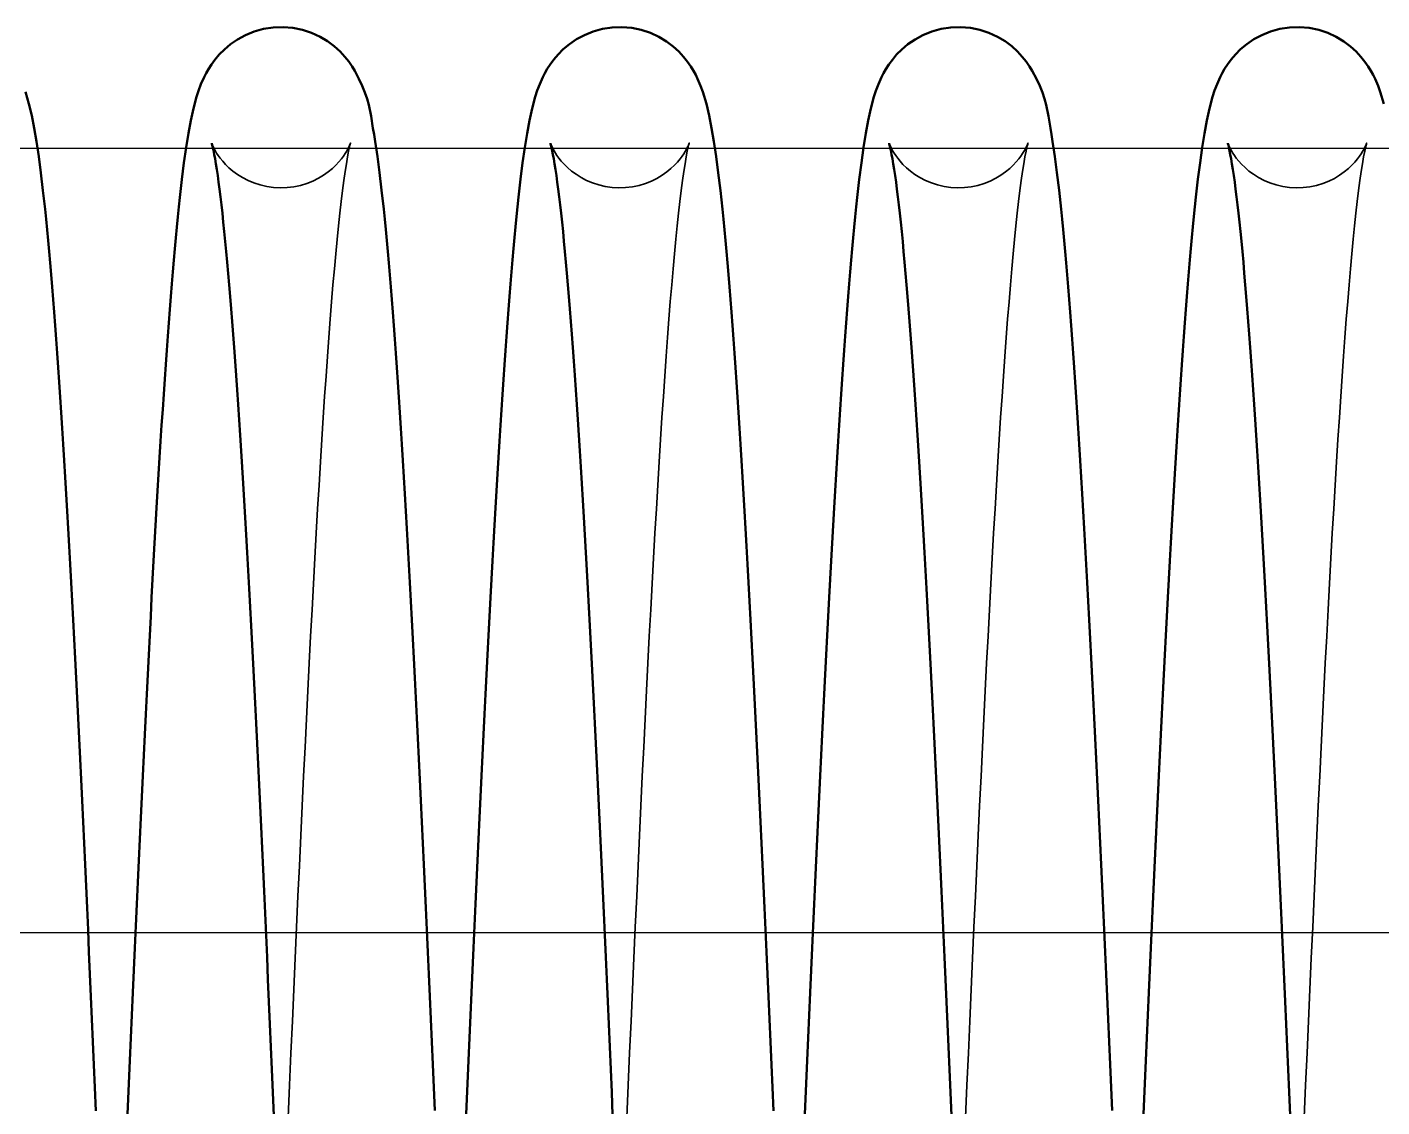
# Model space of a CAD drawing. Header units: millimetres. Extents: x 1448 to 104164, y -19509 to -89.
# Drawn here: x 81597.3 to 81666.4, y -3001.5 to -2946.5 of the extents above; entities that cross this region are included whole.
import ezdxf

# ---------------------------------------------------------------- set-up
doc = ezdxf.new("R2010")
doc.units = ezdxf.units.MM
doc.header["$LTSCALE"] = 60
doc.header["$MEASUREMENT"] = 0
doc.layers.get('0').update_dxf_attribs({"linetype": 'CONTINUOUS'})
doc.layers.add('가려진 것(ISO)', color=7, linetype='CONTINUOUS', lineweight=35)
doc.layers.add('가시적인 것(ISO)', color=7, linetype='CONTINUOUS', lineweight=50)

# ---------------------------------------------------------------- blocks, each defined once
blk = doc.blocks.new('토션스프링1')
at = {"layer": '가려진 것(ISO)', "flags": 128}
for points in [[(21463141.892, -50955408.884), (21463141.898, -50955408.9), (21463141.917, -50955408.952), (21463141.957, -50955409.046), (21463142.027, -50955409.194), (21463142.079, -50955409.288), (21463142.145, -50955409.397), (21463142.228, -50955409.52), (21463142.329, -50955409.657), (21463142.452, -50955409.808), (21463142.6, -50955409.971), (21463142.775, -50955410.141), (21463142.977, -50955410.313), (21463143.208, -50955410.482), (21463143.466, -50955410.642), (21463143.747, -50955410.789), (21463144.049, -50955410.916), (21463144.368, -50955411.019), (21463144.702, -50955411.096), (21463145.045, -50955411.145), (21463145.392, -50955411.164), (21463145.74, -50955411.152), (21463146.084, -50955411.11), (21463146.421, -50955411.039), (21463146.745, -50955410.942), (21463147.051, -50955410.821), (21463147.336, -50955410.678), (21463147.599, -50955410.52), (21463147.837, -50955410.353), (21463148.047, -50955410.181), (21463148.227, -50955410.01), (21463148.381, -50955409.845), (21463148.51, -50955409.69), (21463148.616, -50955409.547), (21463148.702, -50955409.42), (21463148.771, -50955409.309), (21463148.826, -50955409.212), (21463148.901, -50955409.061), (21463148.944, -50955408.961), (21463148.966, -50955408.905), (21463148.973, -50955408.885), (21463148.97, -50955408.895), (21463148.961, -50955408.932), (21463148.945, -50955408.993), (21463148.925, -50955409.076), (21463148.875, -50955409.3), (21463148.82, -50955409.588), (21463148.761, -50955409.936), (21463148.698, -50955410.341), (21463148.632, -50955410.799), (21463148.565, -50955411.307), (21463148.497, -50955411.862), (21463148.429, -50955412.461), (21463148.36, -50955413.106), (21463148.29, -50955413.796), (21463148.22, -50955414.528), (21463148.15, -50955415.303), (21463148.079, -50955416.119), (21463148.008, -50955416.975), (21463147.937, -50955417.869), (21463147.866, -50955418.8), (21463147.795, -50955419.768), (21463147.724, -50955420.771), (21463147.653, -50955421.812), (21463147.582, -50955422.889), (21463147.51, -50955424.003), (21463147.439, -50955425.15), (21463147.367, -50955426.331), (21463147.296, -50955427.544), (21463147.224, -50955428.786), (21463147.152, -50955430.058), (21463147.081, -50955431.358), (21463147.009, -50955432.685), (21463146.938, -50955434.036), (21463146.867, -50955435.413), (21463146.795, -50955436.816), (21463146.723, -50955438.247), (21463146.652, -50955439.702), (21463146.58, -50955441.182), (21463146.508, -50955442.683), (21463146.437, -50955444.204), (21463146.365, -50955445.745), (21463146.293, -50955447.302), (21463146.221, -50955448.876), (21463146.15, -50955450.463), (21463146.078, -50955452.064), (21463146.007, -50955453.675), (21463145.935, -50955455.3), (21463145.864, -50955456.939), (21463145.792, -50955458.591)], [(21463159.168, -50955408.884), (21463159.174, -50955408.9), (21463159.193, -50955408.952), (21463159.233, -50955409.045), (21463159.304, -50955409.189), (21463159.355, -50955409.282), (21463159.42, -50955409.391), (21463159.501, -50955409.514), (21463159.602, -50955409.652), (21463159.724, -50955409.803), (21463159.872, -50955409.966), (21463160.045, -50955410.136), (21463160.247, -50955410.308), (21463160.477, -50955410.477), (21463160.734, -50955410.638), (21463161.015, -50955410.785), (21463161.315, -50955410.912), (21463161.634, -50955411.016), (21463161.968, -50955411.094), (21463162.311, -50955411.144), (21463162.658, -50955411.164), (21463163.006, -50955411.153), (21463163.351, -50955411.111), (21463163.688, -50955411.041), (21463164.012, -50955410.945), (21463164.318, -50955410.824), (21463164.604, -50955410.682), (21463164.869, -50955410.525), (21463165.107, -50955410.357), (21463165.317, -50955410.186), (21463165.498, -50955410.015), (21463165.653, -50955409.85), (21463165.783, -50955409.693), (21463165.89, -50955409.551), (21463165.976, -50955409.424), (21463166.045, -50955409.312), (21463166.1, -50955409.214), (21463166.176, -50955409.063), (21463166.221, -50955408.962), (21463166.242, -50955408.905), (21463166.249, -50955408.885), (21463166.246, -50955408.895), (21463166.236, -50955408.931), (21463166.22, -50955408.992), (21463166.2, -50955409.075), (21463166.151, -50955409.298), (21463166.097, -50955409.585), (21463166.037, -50955409.934), (21463165.974, -50955410.339), (21463165.908, -50955410.797), (21463165.841, -50955411.304), (21463165.773, -50955411.858), (21463165.705, -50955412.458), (21463165.636, -50955413.103), (21463165.566, -50955413.793), (21463165.496, -50955414.525), (21463165.426, -50955415.3), (21463165.355, -50955416.115), (21463165.284, -50955416.97), (21463165.213, -50955417.864), (21463165.142, -50955418.794), (21463165.071, -50955419.76), (21463165, -50955420.765), (21463164.929, -50955421.807), (21463164.858, -50955422.886), (21463164.786, -50955424), (21463164.715, -50955425.148), (21463164.643, -50955426.329), (21463164.572, -50955427.541), (21463164.5, -50955428.783), (21463164.428, -50955430.054), (21463164.357, -50955431.352), (21463164.285, -50955432.676), (21463164.214, -50955434.027), (21463164.143, -50955435.405), (21463164.071, -50955436.812), (21463163.999, -50955438.244), (21463163.928, -50955439.701), (21463163.856, -50955441.181), (21463163.784, -50955442.682), (21463163.712, -50955444.203), (21463163.641, -50955445.743), (21463163.569, -50955447.299), (21463163.497, -50955448.871), (21463163.426, -50955450.456), (21463163.354, -50955452.054), (21463163.283, -50955453.666), (21463163.211, -50955455.294), (21463163.139, -50955456.936), (21463163.068, -50955458.59)], [(21463176.444, -50955408.884), (21463176.449, -50955408.9), (21463176.469, -50955408.952), (21463176.509, -50955409.046), (21463176.579, -50955409.194), (21463176.63, -50955409.288), (21463176.696, -50955409.397), (21463176.779, -50955409.52), (21463176.881, -50955409.657), (21463177.004, -50955409.808), (21463177.152, -50955409.971), (21463177.327, -50955410.141), (21463177.529, -50955410.313), (21463177.76, -50955410.482), (21463178.017, -50955410.642), (21463178.299, -50955410.789), (21463178.6, -50955410.916), (21463178.919, -50955411.019), (21463179.253, -50955411.096), (21463179.596, -50955411.145), (21463179.944, -50955411.164), (21463180.291, -50955411.152), (21463180.636, -50955411.11), (21463180.972, -50955411.039), (21463181.296, -50955410.942), (21463181.602, -50955410.821), (21463181.888, -50955410.678), (21463182.151, -50955410.52), (21463182.388, -50955410.353), (21463182.598, -50955410.181), (21463182.779, -50955410.01), (21463182.933, -50955409.845), (21463183.062, -50955409.69), (21463183.168, -50955409.547), (21463183.254, -50955409.42), (21463183.323, -50955409.309), (21463183.377, -50955409.212), (21463183.452, -50955409.061), (21463183.496, -50955408.961), (21463183.518, -50955408.905), (21463183.525, -50955408.885), (21463183.522, -50955408.895), (21463183.512, -50955408.932), (21463183.496, -50955408.993), (21463183.476, -50955409.076), (21463183.427, -50955409.3), (21463183.372, -50955409.588), (21463183.312, -50955409.936), (21463183.249, -50955410.341), (21463183.184, -50955410.799), (21463183.117, -50955411.307), (21463183.048, -50955411.862), (21463182.98, -50955412.461), (21463182.911, -50955413.106), (21463182.841, -50955413.796), (21463182.772, -50955414.528), (21463182.701, -50955415.303), (21463182.631, -50955416.119), (21463182.56, -50955416.975), (21463182.489, -50955417.869), (21463182.418, -50955418.8), (21463182.347, -50955419.768), (21463182.276, -50955420.771), (21463182.205, -50955421.812), (21463182.133, -50955422.889), (21463182.062, -50955424.003), (21463181.99, -50955425.15), (21463181.919, -50955426.331), (21463181.847, -50955427.544), (21463181.776, -50955428.786), (21463181.704, -50955430.058), (21463181.632, -50955431.358), (21463181.561, -50955432.685), (21463181.489, -50955434.036), (21463181.418, -50955435.413), (21463181.347, -50955436.816), (21463181.275, -50955438.247), (21463181.203, -50955439.702), (21463181.132, -50955441.182), (21463181.06, -50955442.683), (21463180.988, -50955444.204), (21463180.916, -50955445.745), (21463180.844, -50955447.302), (21463180.773, -50955448.876), (21463180.701, -50955450.463), (21463180.63, -50955452.064), (21463180.558, -50955453.675), (21463180.487, -50955455.3), (21463180.415, -50955456.939), (21463180.343, -50955458.591)], [(21463193.72, -50955408.884), (21463193.725, -50955408.9), (21463193.745, -50955408.952), (21463193.785, -50955409.045), (21463193.856, -50955409.189), (21463193.907, -50955409.282), (21463193.972, -50955409.391), (21463194.053, -50955409.514), (21463194.153, -50955409.652), (21463194.276, -50955409.803), (21463194.423, -50955409.966), (21463194.597, -50955410.136), (21463194.798, -50955410.308), (21463195.029, -50955410.477), (21463195.286, -50955410.638), (21463195.566, -50955410.785), (21463195.867, -50955410.912), (21463196.186, -50955411.016), (21463196.52, -50955411.094), (21463196.862, -50955411.144), (21463197.209, -50955411.164), (21463197.557, -50955411.153), (21463197.902, -50955411.111), (21463198.239, -50955411.041), (21463198.563, -50955410.945), (21463198.869, -50955410.824), (21463199.156, -50955410.682), (21463199.42, -50955410.525), (21463199.658, -50955410.357), (21463199.868, -50955410.186), (21463200.05, -50955410.015), (21463200.205, -50955409.85), (21463200.335, -50955409.693), (21463200.441, -50955409.551), (21463200.527, -50955409.424), (21463200.597, -50955409.312), (21463200.651, -50955409.214), (21463200.728, -50955409.063), (21463200.772, -50955408.962), (21463200.794, -50955408.905), (21463200.8, -50955408.885), (21463200.798, -50955408.895), (21463200.788, -50955408.931), (21463200.772, -50955408.992), (21463200.752, -50955409.075), (21463200.703, -50955409.298), (21463200.648, -50955409.585), (21463200.589, -50955409.934), (21463200.526, -50955410.339), (21463200.46, -50955410.797), (21463200.392, -50955411.304), (21463200.325, -50955411.858), (21463200.256, -50955412.458), (21463200.187, -50955413.103), (21463200.118, -50955413.793), (21463200.048, -50955414.525), (21463199.977, -50955415.3), (21463199.907, -50955416.115), (21463199.836, -50955416.97), (21463199.765, -50955417.864), (21463199.694, -50955418.794), (21463199.623, -50955419.76), (21463199.552, -50955420.765), (21463199.481, -50955421.807), (21463199.409, -50955422.886), (21463199.338, -50955424), (21463199.266, -50955425.148), (21463199.195, -50955426.329), (21463199.123, -50955427.541), (21463199.051, -50955428.783), (21463198.98, -50955430.054), (21463198.908, -50955431.352), (21463198.837, -50955432.676), (21463198.766, -50955434.027), (21463198.694, -50955435.405), (21463198.623, -50955436.812), (21463198.551, -50955438.244), (21463198.479, -50955439.701), (21463198.407, -50955441.181), (21463198.336, -50955442.682), (21463198.264, -50955444.203), (21463198.192, -50955445.743), (21463198.12, -50955447.299), (21463198.049, -50955448.871), (21463197.977, -50955450.456), (21463197.906, -50955452.054), (21463197.834, -50955453.666), (21463197.763, -50955455.294), (21463197.691, -50955456.936), (21463197.619, -50955458.59)]]:
    blk.add_lwpolyline(points, dxfattribs=at)
at = {"layer": '가시적인 것(ISO)', "flags": 128}
for points in [[(21463132.392, -50955406.277), (21463132.571, -50955406.881), (21463132.713, -50955407.482), (21463132.837, -50955408.115), (21463132.955, -50955408.809), (21463133.069, -50955409.57), (21463133.179, -50955410.398), (21463133.285, -50955411.295), (21463133.39, -50955412.262), (21463133.442, -50955412.772), (21463133.493, -50955413.3), (21463133.544, -50955413.846), (21463133.595, -50955414.411), (21463133.646, -50955414.994), (21463133.697, -50955415.595), (21463133.748, -50955416.215), (21463133.799, -50955416.854), (21463133.85, -50955417.512), (21463133.901, -50955418.189), (21463133.952, -50955418.885), (21463134.004, -50955419.599), (21463134.055, -50955420.331), (21463134.106, -50955421.08), (21463134.157, -50955421.846), (21463134.209, -50955422.629), (21463134.26, -50955423.429), (21463134.311, -50955424.244), (21463134.362, -50955425.075), (21463134.413, -50955425.922), (21463134.464, -50955426.783), (21463134.515, -50955427.658), (21463134.566, -50955428.548), (21463134.617, -50955429.452), (21463134.668, -50955430.369), (21463134.718, -50955431.3), (21463134.769, -50955432.245), (21463134.82, -50955433.206), (21463134.871, -50955434.18), (21463134.922, -50955435.168), (21463134.973, -50955436.169), (21463135.024, -50955437.183), (21463135.075, -50955438.209), (21463135.126, -50955439.246), (21463135.177, -50955440.295), (21463135.228, -50955441.354), (21463135.279, -50955442.423), (21463135.33, -50955443.501), (21463135.381, -50955444.588), (21463135.431, -50955445.684), (21463135.482, -50955446.787), (21463135.533, -50955447.898), (21463135.584, -50955449.016), (21463135.634, -50955450.141), (21463135.685, -50955451.276), (21463135.736, -50955452.419), (21463135.787, -50955453.569), (21463135.838, -50955454.727), (21463135.889, -50955455.892), (21463135.94, -50955457.062), (21463135.991, -50955458.238)], [(21463137.558, -50955459.203), (21463137.609, -50955458.023), (21463137.66, -50955456.848), (21463137.711, -50955455.679), (21463137.762, -50955454.516), (21463137.813, -50955453.36), (21463137.863, -50955452.211), (21463137.914, -50955451.07), (21463137.965, -50955449.938), (21463138.016, -50955448.814), (21463138.066, -50955447.697), (21463138.117, -50955446.586), (21463138.168, -50955445.484), (21463138.219, -50955444.389), (21463138.27, -50955443.303), (21463138.321, -50955442.226), (21463138.372, -50955441.159), (21463138.423, -50955440.101), (21463138.474, -50955439.055), (21463138.525, -50955438.019), (21463138.576, -50955436.995), (21463138.627, -50955435.984), (21463138.678, -50955434.985), (21463138.729, -50955433.999), (21463138.78, -50955433.028), (21463138.83, -50955432.07), (21463138.881, -50955431.127), (21463138.932, -50955430.199), (21463138.983, -50955429.285), (21463139.034, -50955428.383), (21463139.085, -50955427.496), (21463139.136, -50955426.622), (21463139.187, -50955425.763), (21463139.238, -50955424.919), (21463139.289, -50955424.09), (21463139.34, -50955423.276), (21463139.392, -50955422.478), (21463139.443, -50955421.697), (21463139.494, -50955420.932), (21463139.546, -50955420.184), (21463139.597, -50955419.453), (21463139.648, -50955418.74), (21463139.7, -50955418.045), (21463139.751, -50955417.368), (21463139.803, -50955416.71), (21463139.854, -50955416.07), (21463139.906, -50955415.451), (21463139.957, -50955414.851), (21463140.009, -50955414.27), (21463140.06, -50955413.71), (21463140.111, -50955413.169), (21463140.162, -50955412.646), (21463140.213, -50955412.143), (21463140.265, -50955411.657), (21463140.369, -50955410.739), (21463140.477, -50955409.889), (21463140.588, -50955409.105), (21463140.705, -50955408.385), (21463140.828, -50955407.725), (21463140.959, -50955407.116), (21463141.12, -50955406.52), (21463141.221, -50955406.21), (21463141.344, -50955405.882), (21463141.504, -50955405.52), (21463141.607, -50955405.321), (21463141.729, -50955405.107), (21463141.877, -50955404.875), (21463142.058, -50955404.629), (21463142.277, -50955404.37), (21463142.542, -50955404.104), (21463142.856, -50955403.84), (21463143.215, -50955403.593), (21463143.621, -50955403.374), (21463144.066, -50955403.193), (21463144.54, -50955403.06), (21463145.033, -50955402.984), (21463145.537, -50955402.967), (21463146.038, -50955403.008), (21463146.524, -50955403.108), (21463146.987, -50955403.262), (21463147.418, -50955403.461), (21463147.806, -50955403.693), (21463148.146, -50955403.948), (21463148.438, -50955404.213), (21463148.683, -50955404.476), (21463148.886, -50955404.73), (21463149.053, -50955404.971), (21463149.19, -50955405.197), (21463149.403, -50955405.602), (21463149.574, -50955405.97), (21463149.709, -50955406.308), (21463149.817, -50955406.624), (21463149.901, -50955406.926), (21463150.023, -50955407.512), (21463150.119, -50955408.121), (21463150.171, -50955408.451), (21463150.229, -50955408.803), (21463150.341, -50955409.56), (21463150.451, -50955410.387), (21463150.559, -50955411.286), (21463150.664, -50955412.256), (21463150.716, -50955412.768), (21463150.768, -50955413.298), (21463150.819, -50955413.846), (21463150.871, -50955414.412), (21463150.922, -50955414.996), (21463150.973, -50955415.598), (21463151.024, -50955416.218), (21463151.075, -50955416.856), (21463151.126, -50955417.513), (21463151.177, -50955418.189), (21463151.228, -50955418.883), (21463151.279, -50955419.596), (21463151.33, -50955420.327), (21463151.382, -50955421.075), (21463151.433, -50955421.841), (21463151.484, -50955422.624), (21463151.535, -50955423.424), (21463151.586, -50955424.24), (21463151.637, -50955425.071), (21463151.689, -50955425.918), (21463151.74, -50955426.781), (21463151.791, -50955427.657), (21463151.842, -50955428.548), (21463151.892, -50955429.453), (21463151.943, -50955430.371), (21463151.994, -50955431.303), (21463152.045, -50955432.247), (21463152.096, -50955433.205), (21463152.146, -50955434.178), (21463152.197, -50955435.165), (21463152.248, -50955436.165), (21463152.299, -50955437.178), (21463152.35, -50955438.204), (21463152.401, -50955439.241), (21463152.452, -50955440.289), (21463152.503, -50955441.348), (21463152.554, -50955442.418), (21463152.605, -50955443.497), (21463152.656, -50955444.585), (21463152.707, -50955445.682), (21463152.758, -50955446.787), (21463152.809, -50955447.9), (21463152.86, -50955449.019), (21463152.91, -50955450.145), (21463152.961, -50955451.278), (21463153.012, -50955452.419), (21463153.062, -50955453.568), (21463153.113, -50955454.724), (21463153.164, -50955455.887), (21463153.215, -50955457.057), (21463153.266, -50955458.232)], [(21463154.834, -50955459.204), (21463154.885, -50955458.024), (21463154.936, -50955456.849), (21463154.987, -50955455.679), (21463155.037, -50955454.515), (21463155.088, -50955453.358), (21463155.139, -50955452.207), (21463155.19, -50955451.064), (21463155.241, -50955449.929), (21463155.292, -50955448.803), (21463155.342, -50955447.687), (21463155.393, -50955446.579), (21463155.444, -50955445.478), (21463155.495, -50955444.386), (21463155.546, -50955443.301), (21463155.597, -50955442.225), (21463155.647, -50955441.159), (21463155.698, -50955440.103), (21463155.749, -50955439.056), (21463155.8, -50955438.021), (21463155.851, -50955436.997), (21463155.903, -50955435.985), (21463155.954, -50955434.985), (21463156.005, -50955433.999), (21463156.055, -50955433.025), (21463156.106, -50955432.066), (21463156.157, -50955431.121), (21463156.208, -50955430.191), (21463156.259, -50955429.276), (21463156.31, -50955428.376), (21463156.361, -50955427.49), (21463156.411, -50955426.619), (21463156.462, -50955425.761), (21463156.513, -50955424.919), (21463156.565, -50955424.091), (21463156.616, -50955423.279), (21463156.667, -50955422.482), (21463156.718, -50955421.701), (21463156.77, -50955420.937), (21463156.821, -50955420.189), (21463156.872, -50955419.459), (21463156.924, -50955418.745), (21463156.975, -50955418.049), (21463157.027, -50955417.371), (21463157.079, -50955416.712), (21463157.13, -50955416.071), (21463157.182, -50955415.448), (21463157.234, -50955414.845), (21463157.285, -50955414.262), (21463157.337, -50955413.698), (21463157.389, -50955413.155), (21463157.441, -50955412.632), (21463157.492, -50955412.128), (21463157.543, -50955411.643), (21463157.647, -50955410.729), (21463157.753, -50955409.885), (21463157.863, -50955409.105), (21463157.979, -50955408.387), (21463158.103, -50955407.724), (21463158.237, -50955407.113), (21463158.396, -50955406.518), (21463158.497, -50955406.209), (21463158.621, -50955405.88), (21463158.781, -50955405.518), (21463158.884, -50955405.318), (21463159.007, -50955405.104), (21463159.155, -50955404.872), (21463159.336, -50955404.625), (21463159.556, -50955404.367), (21463159.821, -50955404.101), (21463160.136, -50955403.837), (21463160.496, -50955403.59), (21463160.902, -50955403.371), (21463161.347, -50955403.191), (21463161.822, -50955403.059), (21463162.315, -50955402.983), (21463162.818, -50955402.967), (21463163.32, -50955403.009), (21463163.806, -50955403.11), (21463164.268, -50955403.264), (21463164.698, -50955403.464), (21463165.086, -50955403.696), (21463165.426, -50955403.951), (21463165.718, -50955404.217), (21463165.962, -50955404.48), (21463166.164, -50955404.734), (21463166.33, -50955404.975), (21463166.467, -50955405.199), (21463166.582, -50955405.407), (21463166.679, -50955405.601), (21463166.831, -50955405.955), (21463166.944, -50955406.277), (21463167.122, -50955406.881), (21463167.264, -50955407.482), (21463167.388, -50955408.115), (21463167.506, -50955408.809), (21463167.62, -50955409.57), (21463167.73, -50955410.398), (21463167.837, -50955411.295), (21463167.941, -50955412.262), (21463167.993, -50955412.772), (21463168.044, -50955413.3), (21463168.095, -50955413.846), (21463168.146, -50955414.411), (21463168.197, -50955414.994), (21463168.248, -50955415.595), (21463168.299, -50955416.215), (21463168.35, -50955416.854), (21463168.401, -50955417.512), (21463168.453, -50955418.189), (21463168.504, -50955418.885), (21463168.555, -50955419.599), (21463168.606, -50955420.331), (21463168.658, -50955421.08), (21463168.709, -50955421.846), (21463168.76, -50955422.629), (21463168.811, -50955423.429), (21463168.862, -50955424.244), (21463168.913, -50955425.075), (21463168.964, -50955425.922), (21463169.016, -50955426.783), (21463169.066, -50955427.658), (21463169.117, -50955428.548), (21463169.168, -50955429.452), (21463169.219, -50955430.369), (21463169.27, -50955431.3), (21463169.321, -50955432.245), (21463169.371, -50955433.206), (21463169.422, -50955434.18), (21463169.473, -50955435.168), (21463169.524, -50955436.169), (21463169.575, -50955437.183), (21463169.626, -50955438.209), (21463169.677, -50955439.246), (21463169.728, -50955440.295), (21463169.779, -50955441.354), (21463169.83, -50955442.423), (21463169.881, -50955443.501), (21463169.932, -50955444.588), (21463169.983, -50955445.684), (21463170.034, -50955446.787), (21463170.084, -50955447.898), (21463170.135, -50955449.016), (21463170.186, -50955450.141), (21463170.237, -50955451.276), (21463170.287, -50955452.419), (21463170.338, -50955453.569), (21463170.389, -50955454.727), (21463170.44, -50955455.892), (21463170.491, -50955457.062), (21463170.542, -50955458.238)], [(21463172.109, -50955459.203), (21463172.16, -50955458.023), (21463172.211, -50955456.848), (21463172.262, -50955455.679), (21463172.313, -50955454.516), (21463172.364, -50955453.36), (21463172.415, -50955452.211), (21463172.466, -50955451.07), (21463172.516, -50955449.938), (21463172.567, -50955448.814), (21463172.618, -50955447.697), (21463172.669, -50955446.586), (21463172.719, -50955445.484), (21463172.77, -50955444.389), (21463172.821, -50955443.303), (21463172.872, -50955442.226), (21463172.923, -50955441.159), (21463172.974, -50955440.101), (21463173.025, -50955439.055), (21463173.076, -50955438.019), (21463173.127, -50955436.995), (21463173.178, -50955435.984), (21463173.229, -50955434.985), (21463173.28, -50955433.999), (21463173.331, -50955433.028), (21463173.382, -50955432.07), (21463173.433, -50955431.127), (21463173.483, -50955430.199), (21463173.534, -50955429.285), (21463173.585, -50955428.383), (21463173.636, -50955427.496), (21463173.687, -50955426.622), (21463173.738, -50955425.763), (21463173.789, -50955424.919), (21463173.841, -50955424.09), (21463173.892, -50955423.276), (21463173.943, -50955422.478), (21463173.994, -50955421.697), (21463174.046, -50955420.932), (21463174.097, -50955420.184), (21463174.149, -50955419.453), (21463174.2, -50955418.74), (21463174.251, -50955418.045), (21463174.303, -50955417.368), (21463174.354, -50955416.71), (21463174.406, -50955416.07), (21463174.457, -50955415.451), (21463174.509, -50955414.851), (21463174.56, -50955414.27), (21463174.612, -50955413.71), (21463174.663, -50955413.169), (21463174.714, -50955412.646), (21463174.765, -50955412.143), (21463174.816, -50955411.657), (21463174.921, -50955410.739), (21463175.028, -50955409.889), (21463175.14, -50955409.105), (21463175.256, -50955408.385), (21463175.379, -50955407.725), (21463175.511, -50955407.116), (21463175.671, -50955406.52), (21463175.773, -50955406.21), (21463175.895, -50955405.882), (21463176.056, -50955405.52), (21463176.158, -50955405.321), (21463176.281, -50955405.107), (21463176.429, -50955404.875), (21463176.61, -50955404.629), (21463176.829, -50955404.37), (21463177.094, -50955404.104), (21463177.407, -50955403.84), (21463177.767, -50955403.593), (21463178.172, -50955403.374), (21463178.618, -50955403.193), (21463179.092, -50955403.06), (21463179.585, -50955402.984), (21463180.088, -50955402.967), (21463180.589, -50955403.008), (21463181.075, -50955403.108), (21463181.538, -50955403.262), (21463181.969, -50955403.461), (21463182.357, -50955403.693), (21463182.697, -50955403.948), (21463182.99, -50955404.213), (21463183.235, -50955404.476), (21463183.438, -50955404.73), (21463183.605, -50955404.971), (21463183.742, -50955405.197), (21463183.955, -50955405.602), (21463184.125, -50955405.97), (21463184.261, -50955406.308), (21463184.368, -50955406.624), (21463184.452, -50955406.926), (21463184.574, -50955407.512), (21463184.67, -50955408.121), (21463184.723, -50955408.451), (21463184.78, -50955408.803), (21463184.893, -50955409.56), (21463185.003, -50955410.387), (21463185.11, -50955411.286), (21463185.215, -50955412.256), (21463185.268, -50955412.768), (21463185.319, -50955413.298), (21463185.371, -50955413.846), (21463185.422, -50955414.412), (21463185.473, -50955414.996), (21463185.524, -50955415.598), (21463185.575, -50955416.218), (21463185.626, -50955416.856), (21463185.677, -50955417.513), (21463185.728, -50955418.189), (21463185.78, -50955418.883), (21463185.831, -50955419.596), (21463185.882, -50955420.327), (21463185.933, -50955421.075), (21463185.984, -50955421.841), (21463186.035, -50955422.624), (21463186.087, -50955423.424), (21463186.138, -50955424.24), (21463186.189, -50955425.071), (21463186.24, -50955425.918), (21463186.291, -50955426.781), (21463186.342, -50955427.657), (21463186.393, -50955428.548), (21463186.444, -50955429.453), (21463186.495, -50955430.371), (21463186.546, -50955431.303), (21463186.596, -50955432.247), (21463186.647, -50955433.205), (21463186.698, -50955434.178), (21463186.749, -50955435.165), (21463186.8, -50955436.165), (21463186.851, -50955437.178), (21463186.902, -50955438.204), (21463186.953, -50955439.241), (21463187.004, -50955440.289), (21463187.055, -50955441.348), (21463187.106, -50955442.418), (21463187.157, -50955443.497), (21463187.208, -50955444.585), (21463187.259, -50955445.682), (21463187.309, -50955446.787), (21463187.36, -50955447.9), (21463187.411, -50955449.019), (21463187.462, -50955450.145), (21463187.512, -50955451.278), (21463187.563, -50955452.419), (21463187.614, -50955453.568), (21463187.665, -50955454.724), (21463187.716, -50955455.887), (21463187.767, -50955457.057), (21463187.818, -50955458.232)], [(21463189.385, -50955459.204), (21463189.436, -50955458.024), (21463189.487, -50955456.849), (21463189.538, -50955455.679), (21463189.589, -50955454.515), (21463189.64, -50955453.358), (21463189.691, -50955452.207), (21463189.742, -50955451.064), (21463189.793, -50955449.929), (21463189.843, -50955448.803), (21463189.894, -50955447.687), (21463189.945, -50955446.579), (21463189.995, -50955445.478), (21463190.046, -50955444.386), (21463190.097, -50955443.301), (21463190.148, -50955442.225), (21463190.199, -50955441.159), (21463190.25, -50955440.103), (21463190.301, -50955439.056), (21463190.352, -50955438.021), (21463190.403, -50955436.997), (21463190.454, -50955435.985), (21463190.505, -50955434.985), (21463190.556, -50955433.999), (21463190.607, -50955433.025), (21463190.658, -50955432.066), (21463190.709, -50955431.121), (21463190.76, -50955430.191), (21463190.81, -50955429.276), (21463190.861, -50955428.376), (21463190.912, -50955427.49), (21463190.963, -50955426.619), (21463191.014, -50955425.761), (21463191.065, -50955424.919), (21463191.116, -50955424.091), (21463191.167, -50955423.279), (21463191.218, -50955422.482), (21463191.27, -50955421.701), (21463191.321, -50955420.937), (21463191.372, -50955420.189), (21463191.424, -50955419.459), (21463191.475, -50955418.745), (21463191.527, -50955418.049), (21463191.579, -50955417.371), (21463191.63, -50955416.712), (21463191.682, -50955416.071), (21463191.734, -50955415.448), (21463191.785, -50955414.845), (21463191.837, -50955414.262), (21463191.889, -50955413.698), (21463191.941, -50955413.155), (21463191.992, -50955412.632), (21463192.043, -50955412.128), (21463192.095, -50955411.643), (21463192.198, -50955410.729), (21463192.304, -50955409.885), (21463192.414, -50955409.105), (21463192.531, -50955408.387), (21463192.655, -50955407.724), (21463192.788, -50955407.113), (21463192.947, -50955406.518), (21463193.049, -50955406.209), (21463193.172, -50955405.88), (21463193.333, -50955405.518), (21463193.435, -50955405.318), (21463193.558, -50955405.104), (21463193.707, -50955404.872), (21463193.888, -50955404.625), (21463194.108, -50955404.367), (21463194.373, -50955404.101), (21463194.687, -50955403.837), (21463195.048, -50955403.59), (21463195.453, -50955403.371), (21463195.899, -50955403.191), (21463196.374, -50955403.059), (21463196.867, -50955402.983), (21463197.37, -50955402.967), (21463197.871, -50955403.009), (21463198.357, -50955403.11), (21463198.819, -50955403.264), (21463199.25, -50955403.464), (21463199.638, -50955403.696), (21463199.977, -50955403.951), (21463200.269, -50955404.217), (21463200.513, -50955404.48), (21463200.716, -50955404.734), (21463200.882, -50955404.975), (21463201.018, -50955405.199), (21463201.133, -50955405.407), (21463201.231, -50955405.601), (21463201.382, -50955405.955), (21463201.495, -50955406.277), (21463201.674, -50955406.881)], [(21463145.069, -50955458.479), (21463145.018, -50955457.305), (21463144.967, -50955456.138), (21463144.916, -50955454.977), (21463144.866, -50955453.824), (21463144.815, -50955452.678), (21463144.764, -50955451.539), (21463144.714, -50955450.406), (21463144.663, -50955449.279), (21463144.612, -50955448.159), (21463144.561, -50955447.047), (21463144.51, -50955445.942), (21463144.459, -50955444.846), (21463144.408, -50955443.758), (21463144.357, -50955442.681), (21463144.306, -50955441.613), (21463144.255, -50955440.556), (21463144.205, -50955439.511), (21463144.154, -50955438.477), (21463144.103, -50955437.455), (21463144.052, -50955436.447), (21463144.001, -50955435.452), (21463143.951, -50955434.471), (21463143.9, -50955433.504), (21463143.849, -50955432.55), (21463143.799, -50955431.609), (21463143.748, -50955430.681), (21463143.697, -50955429.766), (21463143.646, -50955428.866), (21463143.595, -50955427.98), (21463143.545, -50955427.108), (21463143.494, -50955426.253), (21463143.443, -50955425.413), (21463143.392, -50955424.589), (21463143.341, -50955423.782), (21463143.291, -50955422.992), (21463143.24, -50955422.22), (21463143.189, -50955421.466), (21463143.139, -50955420.731), (21463143.088, -50955420.015), (21463143.038, -50955419.318), (21463142.988, -50955418.64), (21463142.937, -50955417.98), (21463142.887, -50955417.339), (21463142.836, -50955416.716), (21463142.786, -50955416.112), (21463142.735, -50955415.528), (21463142.685, -50955414.964), (21463142.634, -50955414.421), (21463142.584, -50955413.899), (21463142.535, -50955413.399), (21463142.485, -50955412.92), (21463142.436, -50955412.465), (21463142.388, -50955412.033), (21463142.339, -50955411.624), (21463142.292, -50955411.239), (21463142.245, -50955410.879), (21463142.199, -50955410.544), (21463142.153, -50955410.235), (21463142.107, -50955409.95), (21463142.063, -50955409.692), (21463142.02, -50955409.464), (21463141.982, -50955409.269), (21463141.948, -50955409.11), (21463141.921, -50955408.991), (21463141.901, -50955408.913), (21463141.892, -50955408.884)], [(21463162.344, -50955458.47), (21463162.294, -50955457.299), (21463162.243, -50955456.133), (21463162.192, -50955454.975), (21463162.142, -50955453.824), (21463162.091, -50955452.677), (21463162.04, -50955451.536), (21463161.989, -50955450.401), (21463161.938, -50955449.272), (21463161.887, -50955448.151), (21463161.836, -50955447.037), (21463161.785, -50955445.931), (21463161.735, -50955444.834), (21463161.684, -50955443.747), (21463161.633, -50955442.669), (21463161.582, -50955441.602), (21463161.531, -50955440.546), (21463161.48, -50955439.502), (21463161.429, -50955438.469), (21463161.378, -50955437.45), (21463161.328, -50955436.444), (21463161.277, -50955435.451), (21463161.226, -50955434.471), (21463161.176, -50955433.503), (21463161.125, -50955432.547), (21463161.074, -50955431.605), (21463161.023, -50955430.675), (21463160.972, -50955429.759), (21463160.922, -50955428.858), (21463160.871, -50955427.971), (21463160.82, -50955427.099), (21463160.769, -50955426.243), (21463160.718, -50955425.403), (21463160.667, -50955424.58), (21463160.617, -50955423.774), (21463160.566, -50955422.985), (21463160.515, -50955422.214), (21463160.465, -50955421.462), (21463160.414, -50955420.729), (21463160.364, -50955420.014), (21463160.314, -50955419.317), (21463160.263, -50955418.638), (21463160.213, -50955417.977), (21463160.162, -50955417.335), (21463160.111, -50955416.711), (21463160.061, -50955416.107), (21463160.011, -50955415.523), (21463159.96, -50955414.96), (21463159.91, -50955414.417), (21463159.86, -50955413.895), (21463159.811, -50955413.396), (21463159.762, -50955412.918), (21463159.713, -50955412.463), (21463159.664, -50955412.032), (21463159.616, -50955411.624), (21463159.568, -50955411.24), (21463159.521, -50955410.88), (21463159.474, -50955410.544), (21463159.427, -50955410.232), (21463159.381, -50955409.947), (21463159.338, -50955409.69), (21463159.297, -50955409.464), (21463159.259, -50955409.271), (21463159.226, -50955409.113), (21463159.198, -50955408.992), (21463159.177, -50955408.913), (21463159.168, -50955408.884)], [(21463179.621, -50955458.479), (21463179.57, -50955457.305), (21463179.519, -50955456.138), (21463179.468, -50955454.977), (21463179.417, -50955453.824), (21463179.367, -50955452.678), (21463179.316, -50955451.539), (21463179.265, -50955450.406), (21463179.214, -50955449.279), (21463179.164, -50955448.159), (21463179.113, -50955447.047), (21463179.062, -50955445.942), (21463179.011, -50955444.846), (21463178.96, -50955443.758), (21463178.909, -50955442.681), (21463178.858, -50955441.613), (21463178.807, -50955440.556), (21463178.756, -50955439.511), (21463178.705, -50955438.477), (21463178.654, -50955437.455), (21463178.604, -50955436.447), (21463178.553, -50955435.452), (21463178.502, -50955434.471), (21463178.452, -50955433.504), (21463178.401, -50955432.55), (21463178.35, -50955431.609), (21463178.299, -50955430.681), (21463178.249, -50955429.766), (21463178.198, -50955428.866), (21463178.147, -50955427.98), (21463178.096, -50955427.108), (21463178.045, -50955426.253), (21463177.994, -50955425.413), (21463177.944, -50955424.589), (21463177.893, -50955423.782), (21463177.842, -50955422.992), (21463177.791, -50955422.22), (21463177.741, -50955421.466), (21463177.69, -50955420.731), (21463177.64, -50955420.015), (21463177.59, -50955419.318), (21463177.539, -50955418.64), (21463177.489, -50955417.98), (21463177.438, -50955417.339), (21463177.388, -50955416.716), (21463177.337, -50955416.112), (21463177.287, -50955415.528), (21463177.236, -50955414.964), (21463177.186, -50955414.421), (21463177.136, -50955413.899), (21463177.086, -50955413.399), (21463177.037, -50955412.92), (21463176.988, -50955412.465), (21463176.939, -50955412.033), (21463176.891, -50955411.624), (21463176.843, -50955411.239), (21463176.796, -50955410.879), (21463176.75, -50955410.544), (21463176.704, -50955410.235), (21463176.659, -50955409.95), (21463176.614, -50955409.692), (21463176.572, -50955409.464), (21463176.533, -50955409.269), (21463176.5, -50955409.11), (21463176.472, -50955408.991), (21463176.452, -50955408.913), (21463176.444, -50955408.884)], [(21463196.896, -50955458.47), (21463196.845, -50955457.299), (21463196.794, -50955456.133), (21463196.744, -50955454.975), (21463196.693, -50955453.824), (21463196.642, -50955452.677), (21463196.592, -50955451.536), (21463196.541, -50955450.401), (21463196.49, -50955449.272), (21463196.439, -50955448.151), (21463196.388, -50955447.037), (21463196.337, -50955445.931), (21463196.286, -50955444.834), (21463196.235, -50955443.747), (21463196.184, -50955442.669), (21463196.133, -50955441.602), (21463196.082, -50955440.546), (21463196.031, -50955439.502), (21463195.981, -50955438.469), (21463195.93, -50955437.45), (21463195.879, -50955436.444), (21463195.829, -50955435.451), (21463195.778, -50955434.471), (21463195.727, -50955433.503), (21463195.676, -50955432.547), (21463195.626, -50955431.605), (21463195.575, -50955430.675), (21463195.524, -50955429.759), (21463195.473, -50955428.858), (21463195.422, -50955427.971), (21463195.371, -50955427.099), (21463195.32, -50955426.243), (21463195.27, -50955425.403), (21463195.219, -50955424.58), (21463195.168, -50955423.774), (21463195.117, -50955422.985), (21463195.067, -50955422.214), (21463195.016, -50955421.462), (21463194.966, -50955420.729), (21463194.916, -50955420.014), (21463194.865, -50955419.317), (21463194.815, -50955418.638), (21463194.764, -50955417.977), (21463194.713, -50955417.335), (21463194.663, -50955416.711), (21463194.612, -50955416.107), (21463194.562, -50955415.523), (21463194.512, -50955414.96), (21463194.462, -50955414.417), (21463194.412, -50955413.895), (21463194.362, -50955413.396), (21463194.313, -50955412.918), (21463194.264, -50955412.463), (21463194.216, -50955412.032), (21463194.167, -50955411.624), (21463194.12, -50955411.24), (21463194.072, -50955410.88), (21463194.025, -50955410.544), (21463193.979, -50955410.232), (21463193.933, -50955409.947), (21463193.889, -50955409.69), (21463193.848, -50955409.464), (21463193.811, -50955409.271), (21463193.777, -50955409.113), (21463193.749, -50955408.992), (21463193.728, -50955408.913), (21463193.72, -50955408.884)]]:
    blk.add_lwpolyline(points, dxfattribs=at)
blk = doc.blocks.new('토션스프링12345')
blk.add_blockref('토션스프링1', (1400.606, -3974.283))

msp = doc.modelspace()

# ---------------------------------------------------------------- linework, layer by layer
at = {"color": 3}
for p, q in [((79782.442, -2952.641), (85582.442, -2952.641)), ((80987.372, -2952.641), (82025.398, -2952.641)), ((79607.442, -2992.641), (85865.368, -2992.641))]:
    msp.add_line(p, q, dxfattribs=at)

# ---------------------------------------------------------------- block references
msp.add_blockref('토션스프링12345', (-21382935.757, 50956430.79))

doc.saveas('drawing.dxf')
